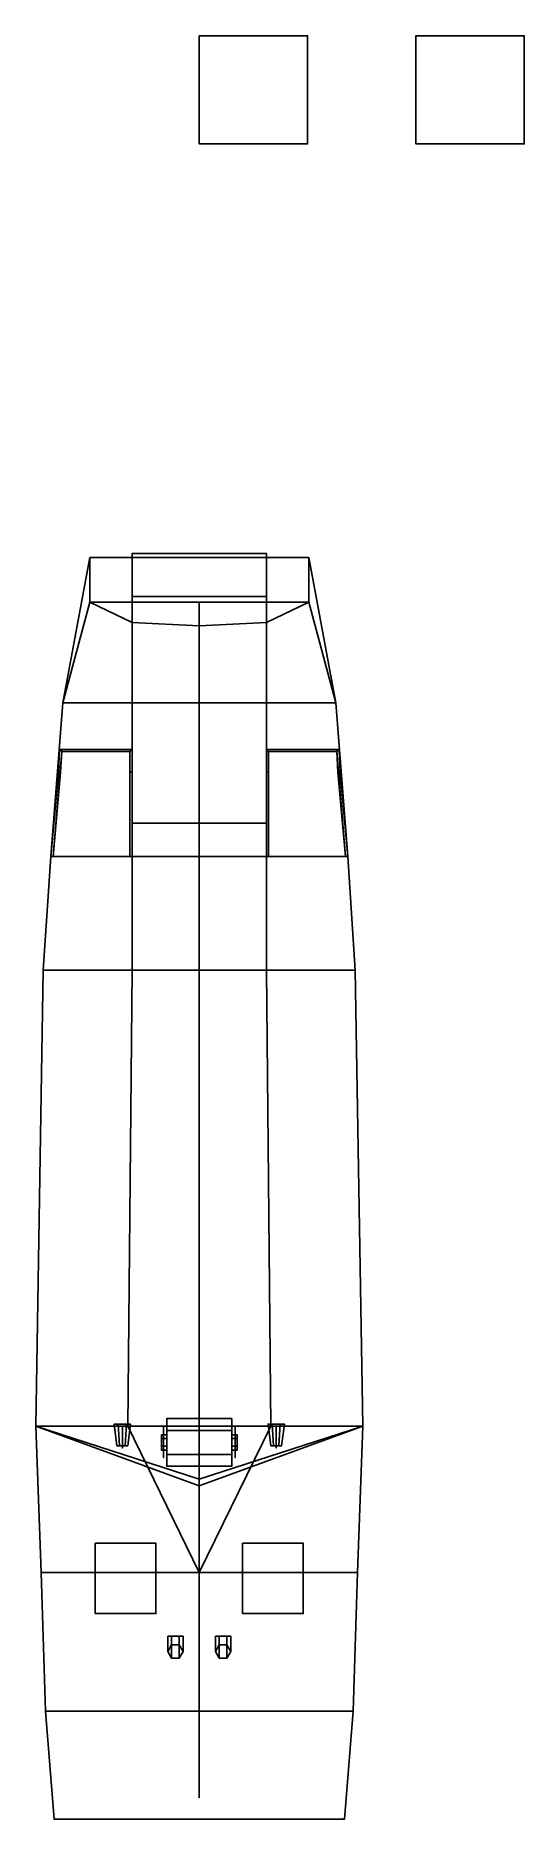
# Model space of a CAD drawing. Header units: millimetres. Extents: x -1.5 to 3, y -5.8 to 10.6.
import ezdxf

# ---------------------------------------------------------------- set-up
doc = ezdxf.new("R2010")
doc.units = ezdxf.units.MM
doc.layers.add('ramp', color=3, linetype='Continuous')

msp = doc.modelspace()

# ---------------------------------------------------------------- linework, layer by layer
for points in [[(1, 10.64, 7.91), (1, 10.64, 6.91), (0, 10.64, 6.91), (0, 10.64, 7.91)], [(1, 10.64, 6.91), (1, 9.64, 6.91), (0, 9.64, 6.91), (0, 10.64, 6.91)], [(0, 10.64, 6.91), (0, 9.64, 6.91), (0, 9.64, 7.91), (0, 10.64, 7.91)], [(0, 10.64, 7.91), (0, 9.64, 7.91), (1, 9.64, 7.91), (1, 10.64, 7.91)], [(1, 9.64, 7.91), (1, 9.64, 6.91), (1, 10.64, 6.91), (1, 10.64, 7.91)], [(3, 10.64, 6.91), (3, 9.64, 6.91), (2, 9.64, 6.91), (2, 10.64, 6.91)], [(2, 10.64, 6.91), (2, 9.64, 6.91), (3, 9.64, 6.91), (3, 10.64, 6.91)], [(0, 9.64, 7.91), (0, 9.64, 6.91), (1, 9.64, 6.91), (1, 9.64, 7.91)], [(-1.26, 4.48, 1.13), (-1.01, 5.82, 1.22), (-1.01, 5.41, 0.43), (-1.26, 4.48, 0.31)], [(-0.62, 4.48, 1.13), (-0.62, 5.82, 1.22), (-1.01, 5.82, 1.22), (-1.26, 4.48, 1.13)], [(-1.01, 5.82, 1.22), (-0.62, 5.82, 1.22), (-0.62, 5.41, 0.43), (-1.01, 5.41, 0.43)], [(-0.62, 4.48, 0.31), (-0.62, 5.41, 0.43), (-0.62, 5.82, 1.22), (-0.62, 4.48, 1.13)], [(1.01, 5.82, 1.22), (0.62, 5.82, 1.22), (0.62, 4.48, 1.13), (1.26, 4.48, 1.13)], [(1.01, 5.41, 0.43), (0.62, 5.41, 0.43), (0.62, 5.82, 1.22), (1.01, 5.82, 1.22)], [(0.62, 4.48, 1.13), (0.62, 5.82, 1.22), (0.62, 5.41, 0.43), (0.62, 4.48, 0.31)], [(1.26, 4.48, 0.31), (1.01, 5.41, 0.43), (1.01, 5.82, 1.22), (1.26, 4.48, 1.13)], [(-1.01, 5.41, 0.43), (-0.62, 5.22, 0.17), (-0.62, 4.48, -0.06), (-1.26, 4.48, 0.31)], [(0, 5.41, 0.43), (0, 5.19, 0.05), (-0.62, 5.22, 0.17), (-1.01, 5.41, 0.43)], [(0.62, 4.48, 0.31), (0.62, 5.41, 0.43), (-0.62, 5.41, 0.43), (-0.62, 4.48, 0.31)], [(0.62, 5.41, 0.43), (-0.62, 5.41, 0.43), (-0.62, 4.48, 0.02), (0.62, 4.48, 0.02)], [(1.01, 5.41, 0.43), (0.62, 5.22, 0.17), (0, 5.19, 0.05), (0, 5.41, 0.43)], [(0.62, 4.48, -0.06), (0.62, 5.22, 0.17), (1.01, 5.41, 0.43), (1.26, 4.48, 0.31)], [(-0.62, 4.48, -0.06), (-0.62, 5.22, 0.17), (0, 5.19, 0.05), (0, 4.48, -0.17)], [(0, 4.48, -0.17), (0, 5.19, 0.05), (0.62, 5.22, 0.17), (0.62, 4.48, -0.06)], [(-0.62, 3.06, 1.03), (-0.62, 4.48, 1.13), (-1.26, 4.48, 1.13), (-1.37, 3.06, 1.03)], [(-1.37, 3.06, 1.03), (-1.26, 4.48, 1.13), (-1.26, 4.48, 0.31), (-1.37, 3.06, -0.06)], [(-1.26, 4.48, 0.31), (-0.62, 4.48, -0.06), (-0.62, 3.06, -0.36), (-1.37, 3.06, -0.06)], [(-0.62, 3.06, -0.06), (-0.62, 4.48, 0.31), (-0.62, 4.48, 1.13), (-0.62, 3.06, 1.03)], [(-0.62, 3.06, -0.36), (-0.62, 4.48, -0.06), (0, 4.48, -0.17), (0, 3.06, -0.45)], [(0.62, 3.367, 0.02), (0.62, 4.48, 0.31), (-0.62, 4.48, 0.31), (-0.62, 3.367, 0.02)], [(0, 3.06, -0.45), (0, 4.48, -0.17), (0.62, 4.48, -0.06), (0.62, 3.06, -0.36)], [(1.26, 4.48, 1.13), (0.62, 4.48, 1.13), (0.62, 3.06, 1.03), (1.37, 3.06, 1.03)], [(0.62, 3.06, 1.03), (0.62, 4.48, 1.13), (0.62, 4.48, 0.31), (0.62, 3.06, -0.06)], [(0.62, 3.06, -0.36), (0.62, 4.48, -0.06), (1.26, 4.48, 0.31), (1.37, 3.06, -0.06)], [(1.37, 3.06, -0.06), (1.26, 4.48, 0.31), (1.26, 4.48, 1.13), (1.37, 3.06, 1.03)], [(-1.29, 4.05, 1.15), (-1.29, 4.05, 1.09), (-1.37, 3.06, 1.03), (-1.37, 3.06, 1.15)], [(-1.29, 4.05, 1.51), (-1.29, 4.05, 1.15), (-1.37, 3.06, 1.15), (-1.3, 3.84, 1.51)], [(-1.35, 3.06, 1.15), (-1.27, 4.03, 1.15), (-1.27, 4.03, 1.51), (-1.28, 3.84, 1.51)], [(-1.27, 4.03, 1.15), (-1.35, 3.06, 1.15), (-0.64, 3.06, 1.15), (-0.64, 4.03, 1.15)], [(-1.28, 3.84, 1.51), (-1.27, 4.03, 1.51), (-1.29, 4.05, 1.51), (-1.3, 3.84, 1.51)], [(-0.62, 4.05, 1.15), (-0.62, 4.05, 1.09), (-1.29, 4.05, 1.09), (-1.29, 4.05, 1.15)], [(-0.62, 4.05, 1.51), (-0.62, 4.05, 1.15), (-1.29, 4.05, 1.15), (-1.29, 4.05, 1.51)], [(-1.27, 4.03, 1.51), (-0.64, 4.03, 1.51), (-0.62, 4.05, 1.51), (-1.29, 4.05, 1.51)], [(-1.27, 4.03, 1.51), (-1.27, 4.03, 1.15), (-0.64, 4.03, 1.15), (-0.64, 4.03, 1.51)], [(-0.62, 3.84, 1.51), (-0.62, 4.05, 1.51), (-0.64, 4.03, 1.51), (-0.64, 3.84, 1.51)], [(-0.64, 4.03, 1.51), (-0.64, 4.03, 1.15), (-0.64, 3.06, 1.15), (-0.64, 3.84, 1.51)], [(-0.62, 3.06, 1.03), (-0.62, 4.05, 1.09), (-0.62, 4.05, 1.15), (-0.62, 3.06, 1.15)], [(-0.62, 3.06, 1.15), (-0.62, 4.05, 1.15), (-0.62, 4.05, 1.51), (-0.62, 3.84, 1.51)], [(0.62, 4.05, 1.51), (0.62, 4.05, 1.15), (0.62, 3.06, 1.15), (0.62, 3.84, 1.51)], [(1.29, 4.05, 1.51), (1.29, 4.05, 1.15), (0.62, 4.05, 1.15), (0.62, 4.05, 1.51)], [(0.62, 4.05, 1.15), (0.62, 4.05, 1.09), (0.62, 3.06, 1.03), (0.62, 3.06, 1.15)], [(1.29, 4.05, 1.15), (1.29, 4.05, 1.09), (0.62, 4.05, 1.09), (0.62, 4.05, 1.15)], [(0.64, 4.03, 1.51), (1.27, 4.03, 1.51), (1.29, 4.05, 1.51), (0.62, 4.05, 1.51)], [(0.62, 4.05, 1.51), (0.62, 3.84, 1.51), (0.64, 3.84, 1.51), (0.64, 4.03, 1.51)], [(0.64, 4.03, 1.51), (0.64, 4.03, 1.15), (1.27, 4.03, 1.15), (1.27, 4.03, 1.51)], [(0.64, 3.06, 1.15), (0.64, 4.03, 1.15), (0.64, 4.03, 1.51), (0.64, 3.84, 1.51)], [(0.64, 4.03, 1.15), (0.64, 3.06, 1.15), (1.35, 3.06, 1.15), (1.27, 4.03, 1.15)], [(1.27, 4.03, 1.51), (1.28, 3.84, 1.51), (1.3, 3.84, 1.51), (1.29, 4.05, 1.51)], [(1.27, 4.03, 1.51), (1.27, 4.03, 1.15), (1.35, 3.06, 1.15), (1.28, 3.84, 1.51)], [(1.37, 3.06, 1.15), (1.29, 4.05, 1.15), (1.29, 4.05, 1.51), (1.3, 3.84, 1.51)], [(1.37, 3.06, 1.03), (1.29, 4.05, 1.09), (1.29, 4.05, 1.15), (1.37, 3.06, 1.15)], [(-1.3, 3.84, 1.51), (-1.37, 3.06, 1.15), (-1.35, 3.06, 1.15), (-1.28, 3.84, 1.51)], [(-0.64, 3.84, 1.51), (-0.64, 3.06, 1.15), (-0.62, 3.06, 1.15), (-0.62, 3.84, 1.51)], [(0.62, 3.84, 1.51), (0.62, 3.06, 1.15), (0.64, 3.06, 1.15), (0.64, 3.84, 1.51)], [(1.28, 3.84, 1.51), (1.35, 3.06, 1.15), (1.37, 3.06, 1.15), (1.3, 3.84, 1.51)], [(0.62, 3.367, 0.02), (-0.62, 3.367, 0.02), (-0.62, 2.01, 0.02), (0.62, 2.01, 0.02)], [(-1.37, 3.06, -0.06), (-0.62, 3.06, -0.36), (-0.62, 2.01, -0.46), (-1.44, 2.01, -0.46)], [(-0.62, 2.01, 1), (-0.62, 3.06, 1.03), (-1.37, 3.06, 1.03), (-1.44, 2.01, 1)], [(-1.44, 2.01, 1), (-1.37, 3.06, 1.03), (-1.37, 3.06, -0.06), (-1.44, 2.01, -0.46)], [(-1.37, 3.06, 1.15), (-1.37, 3.06, 1.03), (-0.62, 3.06, 1.03), (-0.62, 3.06, 1.15)], [(-0.62, 2.01, -0.46), (-0.62, 3.06, -0.06), (-0.62, 3.06, 1.03), (-0.62, 2.01, 1)], [(-0.62, 2.01, -0.46), (-0.62, 3.06, -0.36), (0, 3.06, -0.45), (0, 2.01, -0.55)], [(0, 2.01, -0.55), (0, 3.06, -0.45), (0.62, 3.06, -0.36), (0.62, 2.01, -0.46)], [(1.37, 3.06, 1.03), (0.62, 3.06, 1.03), (0.62, 2.01, 1), (1.44, 2.01, 1)], [(0.62, 2.01, -0.46), (0.62, 3.06, -0.36), (1.37, 3.06, -0.06), (1.44, 2.01, -0.46)], [(0.62, 2.01, 1), (0.62, 3.06, 1.03), (0.62, 3.06, -0.06), (0.62, 2.01, -0.46)], [(0.62, 3.06, 1.15), (0.62, 3.06, 1.03), (1.37, 3.06, 1.03), (1.37, 3.06, 1.15)], [(1.44, 2.01, -0.46), (1.37, 3.06, -0.06), (1.37, 3.06, 1.03), (1.44, 2.01, 1)], [(-1.44, 2.01, -0.46), (-0.62, 2.01, -0.46), (-0.66, -2.2, -0.51), (-1.51, -2.2, -0.51)], [(-0.66, -2.2, 0.92), (-0.62, 2.01, 1), (-1.44, 2.01, 1), (-1.51, -2.2, 0.92)], [(-1.51, -2.2, 0.92), (-1.44, 2.01, 1), (-1.44, 2.01, -0.46), (-1.51, -2.2, -0.51)], [(-0.66, -2.2, -0.51), (-0.62, 2.01, -0.46), (-0.62, 2.01, 1), (-0.66, -2.2, 0.92)], [(-0.66, -2.2, -0.51), (-0.62, 2.01, -0.46), (0, 2.01, -0.55), (0, -2.2, -0.58)], [(-0.62, 2.01, -0.46), (-0.62, 2.01, -0.46), (-0.66, -2.2, -0.51)], [(0.62, 2.01, 0.02), (-0.62, 2.01, 0.02), (-0.66, -2.2, 0.02), (0.66, -2.2, 0.02)], [(0, -2.2, -0.58), (0, 2.01, -0.55), (0.62, 2.01, -0.46), (0.66, -2.2, -0.51)], [(1.44, 2.01, 1), (0.62, 2.01, 1), (0.66, -2.2, 0.92), (1.51, -2.2, 0.92)], [(0.66, -2.2, -0.51), (0.62, 2.01, -0.46), (1.44, 2.01, -0.46), (1.51, -2.2, -0.51)], [(0.66, -2.2, 0.92), (0.62, 2.01, 1), (0.62, 2.01, -0.46), (0.66, -2.2, -0.51)], [(0.66, -2.2, -0.51), (0.62, 2.01, -0.46), (0.62, 2.01, -0.46), (0.66, -2.2, -0.51)], [(1.51, -2.2, -0.51), (1.44, 2.01, -0.46), (1.44, 2.01, 1), (1.51, -2.2, 0.92)], [(-0.3, -2.13, 1.2), (-0.3, -2.24, 1.391), (0.3, -2.24, 1.391), (0.3, -2.13, 1.2)], [(-0.3, -2.24, 1.009), (-0.3, -2.13, 1.2), (0.3, -2.13, 1.2), (0.3, -2.24, 1.009)], [(-0.3, -2.46, 1.391), (-0.3, -2.24, 1.391), (-0.3, -2.13, 1.2), (-0.3, -2.57, 1.2)], [(-0.3, -2.57, 1.2), (-0.3, -2.13, 1.2), (-0.3, -2.24, 1.009), (-0.3, -2.46, 1.009)], [(0.3, -2.24, 1.391), (0.3, -2.46, 1.391), (0.3, -2.57, 1.2), (0.3, -2.13, 1.2)], [(0.3, -2.13, 1.2), (0.3, -2.57, 1.2), (0.3, -2.46, 1.009), (0.3, -2.24, 1.009)], [(1.51, -2.2, 0.92), (-1.51, -2.2, 0.92), (-1.46, -3.55, 0.92), (1.46, -3.55, 0.92)], [(-1.46, -3.55, -0.48), (-1.51, -2.2, -0.51), (1.51, -2.2, -0.51), (1.46, -3.55, -0.48)], [(-1.46, -3.55, 0.92), (-1.51, -2.2, 0.92), (-1.51, -2.2, -0.51), (-1.46, -3.55, -0.48)], [(0, -2.69, 0.92), (-1.51, -2.2, 0.92), (-1.51, -2.2, 0.98), (0, -2.75, 1.15)], [(0, -2.75, 1.15), (-1.51, -2.2, 0.98), (-1.51, -2.2, 0.92), (0, -2.69, 0.92)], [(-0.785, -2.18, 1.2), (-0.748, -2.18, 1.135), (-0.735, -2.38, 1.157), (-0.76, -2.38, 1.2)], [(-0.748, -2.18, 1.265), (-0.785, -2.18, 1.2), (-0.76, -2.38, 1.2), (-0.735, -2.38, 1.243)], [(-0.785, -2.18, 1.2), (-0.635, -2.18, 1.2), (-0.673, -2.18, 1.135), (-0.748, -2.18, 1.135)], [(-0.748, -2.18, 1.265), (-0.673, -2.18, 1.265), (-0.635, -2.18, 1.2), (-0.785, -2.18, 1.2)], [(-0.748, -2.18, 1.135), (-0.673, -2.18, 1.135), (-0.685, -2.38, 1.157), (-0.735, -2.38, 1.157)], [(-0.673, -2.18, 1.265), (-0.748, -2.18, 1.265), (-0.735, -2.38, 1.243), (-0.685, -2.38, 1.243)], [(-0.71, -2.38, 1.16), (-0.71, -2.24, 1.14), (-0.71, -2.2, 0.92), (-0.71, -2.4, 0.92)], [(-0.71, -2.4, 0.92), (-0.71, -2.2, 0.92), (-0.71, -2.24, 1.14), (-0.71, -2.38, 1.16)], [(-0.673, -2.18, 1.135), (-0.635, -2.18, 1.2), (-0.66, -2.38, 1.2), (-0.685, -2.38, 1.157)], [(-0.635, -2.18, 1.2), (-0.673, -2.18, 1.265), (-0.685, -2.38, 1.243), (-0.66, -2.38, 1.2)], [(0.66, -2.2, -0.51), (-0.66, -2.2, -0.51), (-0.66, -2.2, 0.92), (0.66, -2.2, 0.92)], [(0, -3.55, -0.48), (-0.66, -2.2, -0.51), (0, -2.2, -0.58), (0, -3.55, -0.58)], [(-0.66, -2.2, -0.51), (-0.66, -2.2, -0.51), (0, -3.55, -0.48)], [(-0.35, -2.385, 1.261), (-0.35, -2.315, 1.261), (-0.35, -2.28, 1.2), (-0.35, -2.42, 1.2)], [(-0.3, -2.315, 1.261), (-0.3, -2.28, 1.2), (-0.35, -2.28, 1.2), (-0.35, -2.315, 1.261)], [(-0.35, -2.42, 1.2), (-0.35, -2.28, 1.2), (-0.35, -2.315, 1.139), (-0.35, -2.385, 1.139)], [(-0.3, -2.28, 1.2), (-0.3, -2.315, 1.139), (-0.35, -2.315, 1.139), (-0.35, -2.28, 1.2)], [(-0.33, -2.49, 0.92), (-0.33, -2.2, 0.92), (-0.33, -2.24, 1.2), (-0.33, -2.46, 1.2)], [(-0.33, -2.46, 1.2), (-0.33, -2.24, 1.2), (-0.33, -2.2, 0.92), (-0.33, -2.49, 0.92)], [(-0.33, -2.46, 1.2), (-0.33, -2.24, 1.2), (-0.33, -2.29, 1.3), (-0.33, -2.41, 1.3)], [(-0.33, -2.41, 1.3), (-0.33, -2.29, 1.3), (-0.33, -2.24, 1.2), (-0.33, -2.46, 1.2)], [(-0.3, -2.24, 1.391), (-0.3, -2.46, 1.391), (0.3, -2.46, 1.391), (0.3, -2.24, 1.391)], [(-0.3, -2.46, 1.009), (-0.3, -2.24, 1.009), (0.3, -2.24, 1.009), (0.3, -2.46, 1.009)], [(0, -3.55, -0.58), (0, -2.2, -0.58), (0.66, -2.2, -0.51), (0, -3.55, -0.48)], [(0, -3.55, -0.48), (0.66, -2.2, -0.51), (0.66, -2.2, -0.51), (0, -3.55, -0.48)], [(0, -2.75, 1.15), (1.51, -2.2, 0.98), (1.51, -2.2, 0.92), (0, -2.69, 0.92)], [(0, -2.69, 0.92), (1.51, -2.2, 0.92), (1.51, -2.2, 0.98), (0, -2.75, 1.15)], [(0.3, -2.28, 1.2), (0.3, -2.315, 1.261), (0.35, -2.315, 1.261), (0.35, -2.28, 1.2)], [(0.3, -2.315, 1.139), (0.3, -2.28, 1.2), (0.35, -2.28, 1.2), (0.35, -2.315, 1.139)], [(0.33, -2.46, 1.2), (0.33, -2.24, 1.2), (0.33, -2.2, 0.92), (0.33, -2.49, 0.92)], [(0.33, -2.49, 0.92), (0.33, -2.2, 0.92), (0.33, -2.24, 1.2), (0.33, -2.46, 1.2)], [(0.33, -2.41, 1.3), (0.33, -2.29, 1.3), (0.33, -2.24, 1.2), (0.33, -2.46, 1.2)], [(0.33, -2.46, 1.2), (0.33, -2.24, 1.2), (0.33, -2.29, 1.3), (0.33, -2.41, 1.3)], [(0.35, -2.315, 1.261), (0.35, -2.385, 1.261), (0.35, -2.42, 1.2), (0.35, -2.28, 1.2)], [(0.35, -2.28, 1.2), (0.35, -2.42, 1.2), (0.35, -2.385, 1.139), (0.35, -2.315, 1.139)], [(0.672, -2.18, 1.265), (0.747, -2.18, 1.265), (0.785, -2.18, 1.2), (0.635, -2.18, 1.2)], [(0.672, -2.18, 1.265), (0.635, -2.18, 1.2), (0.66, -2.38, 1.2), (0.685, -2.38, 1.243)], [(0.635, -2.18, 1.2), (0.785, -2.18, 1.2), (0.747, -2.18, 1.135), (0.672, -2.18, 1.135)], [(0.635, -2.18, 1.2), (0.672, -2.18, 1.135), (0.685, -2.38, 1.157), (0.66, -2.38, 1.2)], [(0.672, -2.18, 1.135), (0.747, -2.18, 1.135), (0.735, -2.38, 1.157), (0.685, -2.38, 1.157)], [(0.747, -2.18, 1.265), (0.672, -2.18, 1.265), (0.685, -2.38, 1.243), (0.735, -2.38, 1.243)], [(0.71, -2.38, 1.16), (0.71, -2.24, 1.14), (0.71, -2.2, 0.92), (0.71, -2.4, 0.92)], [(0.71, -2.4, 0.92), (0.71, -2.2, 0.92), (0.71, -2.24, 1.14), (0.71, -2.38, 1.16)], [(0.785, -2.18, 1.2), (0.747, -2.18, 1.265), (0.735, -2.38, 1.243), (0.76, -2.38, 1.2)], [(0.747, -2.18, 1.135), (0.785, -2.18, 1.2), (0.76, -2.38, 1.2), (0.735, -2.38, 1.157)], [(1.46, -3.55, -0.48), (1.51, -2.2, -0.51), (1.51, -2.2, 0.92), (1.46, -3.55, 0.92)], [(-0.685, -2.38, 1.243), (-0.735, -2.38, 1.243), (-0.76, -2.38, 1.2), (-0.66, -2.38, 1.2)], [(-0.66, -2.38, 1.2), (-0.76, -2.38, 1.2), (-0.735, -2.38, 1.157), (-0.685, -2.38, 1.157)], [(-0.3, -2.315, 1.139), (-0.3, -2.385, 1.139), (-0.35, -2.385, 1.139), (-0.35, -2.315, 1.139)], [(-0.3, -2.385, 1.261), (-0.3, -2.315, 1.261), (-0.35, -2.315, 1.261), (-0.35, -2.385, 1.261)], [(-0.3, -2.42, 1.2), (-0.3, -2.385, 1.261), (-0.35, -2.385, 1.261), (-0.35, -2.42, 1.2)], [(-0.3, -2.385, 1.139), (-0.3, -2.42, 1.2), (-0.35, -2.42, 1.2), (-0.35, -2.385, 1.139)], [(-0.3, -2.46, 1.391), (-0.3, -2.57, 1.2), (0.3, -2.57, 1.2), (0.3, -2.46, 1.391)], [(-0.3, -2.57, 1.2), (-0.3, -2.46, 1.009), (0.3, -2.46, 1.009), (0.3, -2.57, 1.2)], [(0.3, -2.315, 1.261), (0.3, -2.385, 1.261), (0.35, -2.385, 1.261), (0.35, -2.315, 1.261)], [(0.3, -2.385, 1.139), (0.3, -2.315, 1.139), (0.35, -2.315, 1.139), (0.35, -2.385, 1.139)], [(0.3, -2.385, 1.261), (0.3, -2.42, 1.2), (0.35, -2.42, 1.2), (0.35, -2.385, 1.261)], [(0.3, -2.42, 1.2), (0.3, -2.385, 1.139), (0.35, -2.385, 1.139), (0.35, -2.42, 1.2)], [(0.735, -2.38, 1.243), (0.685, -2.38, 1.243), (0.66, -2.38, 1.2), (0.76, -2.38, 1.2)], [(0.76, -2.38, 1.2), (0.66, -2.38, 1.2), (0.685, -2.38, 1.157), (0.735, -2.38, 1.157)], [(-0.96, -3.28, 1.03), (-0.96, -3.28, 0.92), (-0.96, -3.93, 0.92), (-0.96, -3.93, 1.03)], [(-0.4, -3.28, 1.03), (-0.4, -3.28, 0.92), (-0.96, -3.28, 0.92), (-0.96, -3.28, 1.03)], [(-0.4, -3.93, 1.03), (-0.4, -3.28, 1.03), (-0.96, -3.28, 1.03), (-0.96, -3.93, 1.03)], [(-0.4, -3.93, 0.92), (-0.4, -3.28, 0.92), (-0.4, -3.28, 1.03), (-0.4, -3.93, 1.03)], [(0.96, -3.93, 1.03), (0.96, -3.28, 1.03), (0.4, -3.28, 1.03), (0.4, -3.93, 1.03)], [(0.96, -3.28, 1.03), (0.96, -3.28, 0.92), (0.4, -3.28, 0.92), (0.4, -3.28, 1.03)], [(0.4, -3.28, 1.03), (0.4, -3.28, 0.92), (0.4, -3.93, 0.92), (0.4, -3.93, 1.03)], [(0.96, -3.93, 0.92), (0.96, -3.28, 0.92), (0.96, -3.28, 1.03), (0.96, -3.93, 1.03)], [(1.46, -3.55, 0.92), (-1.46, -3.55, 0.92), (-1.42, -4.83, 0.94), (1.42, -4.83, 0.94)], [(-1.42, -4.83, -0.27), (-1.46, -3.55, -0.48), (1.46, -3.55, -0.48), (1.42, -4.83, -0.27)], [(-1.42, -4.83, 0.94), (-1.46, -3.55, 0.92), (-1.46, -3.55, -0.48), (-1.42, -4.83, -0.27)], [(0, -4.83, -0.58), (0, -3.55, -0.58), (0, -3.55, -0.48), (0, -4.83, -0.27)], [(0, -4.83, -0.27), (0, -3.55, -0.48), (0, -3.55, -0.58), (0, -4.83, -0.58)], [(1.42, -4.83, -0.27), (1.46, -3.55, -0.48), (1.46, -3.55, 0.92), (1.42, -4.83, 0.94)], [(-0.96, -3.93, 1.03), (-0.96, -3.93, 0.92), (-0.4, -3.93, 0.92), (-0.4, -3.93, 1.03)], [(0.4, -3.93, 1.03), (0.4, -3.93, 0.92), (0.96, -3.93, 0.92), (0.96, -3.93, 1.03)], [(-0.29, -4.14, 1.13), (-0.255, -4.14, 1.069), (-0.255, -4.22, 1.01), (-0.29, -4.28, 1.06)], [(-0.255, -4.14, 1.191), (-0.29, -4.14, 1.13), (-0.29, -4.28, 1.06), (-0.255, -4.341, 1.11)], [(-0.29, -4.14, 1.13), (-0.255, -4.14, 1.191), (-0.255, -4.341, 1.11), (-0.29, -4.28, 1.06)], [(-0.255, -4.14, 1.069), (-0.29, -4.14, 1.13), (-0.29, -4.28, 1.06), (-0.255, -4.219, 1.01)], [(-0.255, -4.219, 0.93), (-0.29, -4.28, 0.93), (-0.29, -4.28, 1.06), (-0.255, -4.22, 1.01)], [(-0.29, -4.28, 0.93), (-0.255, -4.219, 0.93), (-0.255, -4.219, 1.01), (-0.29, -4.28, 1.06)], [(-0.29, -4.28, 0.93), (-0.255, -4.341, 0.93), (-0.255, -4.341, 1.11), (-0.29, -4.28, 1.06)], [(-0.255, -4.341, 0.93), (-0.29, -4.28, 0.93), (-0.29, -4.28, 1.06), (-0.255, -4.341, 1.11)], [(-0.255, -4.14, 1.069), (-0.185, -4.14, 1.069), (-0.185, -4.219, 1.01), (-0.255, -4.22, 1.01)], [(-0.185, -4.14, 1.191), (-0.255, -4.14, 1.191), (-0.255, -4.341, 1.11), (-0.185, -4.341, 1.11)], [(-0.255, -4.14, 1.191), (-0.185, -4.14, 1.191), (-0.185, -4.341, 1.11), (-0.255, -4.341, 1.11)], [(-0.185, -4.14, 1.069), (-0.255, -4.14, 1.069), (-0.255, -4.219, 1.01), (-0.185, -4.22, 1.01)], [(-0.185, -4.219, 0.93), (-0.255, -4.219, 0.93), (-0.255, -4.22, 1.01), (-0.185, -4.219, 1.01)], [(-0.255, -4.219, 0.93), (-0.185, -4.219, 0.93), (-0.185, -4.22, 1.01), (-0.255, -4.219, 1.01)], [(-0.185, -4.14, 1.069), (-0.15, -4.14, 1.13), (-0.15, -4.28, 1.06), (-0.185, -4.219, 1.01)], [(-0.15, -4.14, 1.13), (-0.185, -4.14, 1.191), (-0.185, -4.341, 1.11), (-0.15, -4.28, 1.06)], [(-0.185, -4.14, 1.191), (-0.15, -4.14, 1.13), (-0.15, -4.28, 1.06), (-0.185, -4.341, 1.11)], [(-0.15, -4.14, 1.13), (-0.185, -4.14, 1.069), (-0.185, -4.22, 1.01), (-0.15, -4.28, 1.06)], [(-0.15, -4.28, 0.93), (-0.185, -4.219, 0.93), (-0.185, -4.219, 1.01), (-0.15, -4.28, 1.06)], [(-0.185, -4.219, 0.93), (-0.15, -4.28, 0.93), (-0.15, -4.28, 1.06), (-0.185, -4.22, 1.01)], [(-0.185, -4.341, 0.93), (-0.15, -4.28, 0.93), (-0.15, -4.28, 1.06), (-0.185, -4.341, 1.11)], [(-0.15, -4.28, 0.93), (-0.185, -4.341, 0.93), (-0.185, -4.341, 1.11), (-0.15, -4.28, 1.06)], [(0.15, -4.14, 1.13), (0.185, -4.14, 1.069), (0.185, -4.22, 1.01), (0.15, -4.28, 1.06)], [(0.185, -4.14, 1.191), (0.15, -4.14, 1.13), (0.15, -4.28, 1.06), (0.185, -4.341, 1.11)], [(0.15, -4.14, 1.13), (0.185, -4.14, 1.191), (0.185, -4.341, 1.11), (0.15, -4.28, 1.06)], [(0.185, -4.14, 1.069), (0.15, -4.14, 1.13), (0.15, -4.28, 1.06), (0.185, -4.219, 1.01)], [(0.185, -4.219, 0.93), (0.15, -4.28, 0.93), (0.15, -4.28, 1.06), (0.185, -4.22, 1.01)], [(0.15, -4.28, 0.93), (0.185, -4.219, 0.93), (0.185, -4.219, 1.01), (0.15, -4.28, 1.06)], [(0.15, -4.28, 0.93), (0.185, -4.341, 0.93), (0.185, -4.341, 1.11), (0.15, -4.28, 1.06)], [(0.185, -4.341, 0.93), (0.15, -4.28, 0.93), (0.15, -4.28, 1.06), (0.185, -4.341, 1.11)], [(0.185, -4.14, 1.069), (0.255, -4.14, 1.069), (0.255, -4.219, 1.01), (0.185, -4.22, 1.01)], [(0.255, -4.14, 1.191), (0.185, -4.14, 1.191), (0.185, -4.341, 1.11), (0.255, -4.341, 1.11)], [(0.185, -4.14, 1.191), (0.255, -4.14, 1.191), (0.255, -4.341, 1.11), (0.185, -4.341, 1.11)], [(0.255, -4.14, 1.069), (0.185, -4.14, 1.069), (0.185, -4.219, 1.01), (0.255, -4.22, 1.01)], [(0.255, -4.219, 0.93), (0.185, -4.219, 0.93), (0.185, -4.22, 1.01), (0.255, -4.219, 1.01)], [(0.185, -4.219, 0.93), (0.255, -4.219, 0.93), (0.255, -4.22, 1.01), (0.185, -4.219, 1.01)], [(0.255, -4.14, 1.069), (0.29, -4.14, 1.13), (0.29, -4.28, 1.06), (0.255, -4.219, 1.01)], [(0.29, -4.14, 1.13), (0.255, -4.14, 1.191), (0.255, -4.341, 1.11), (0.29, -4.28, 1.06)], [(0.255, -4.14, 1.191), (0.29, -4.14, 1.13), (0.29, -4.28, 1.06), (0.255, -4.341, 1.11)], [(0.29, -4.14, 1.13), (0.255, -4.14, 1.069), (0.255, -4.22, 1.01), (0.29, -4.28, 1.06)], [(0.29, -4.28, 0.93), (0.255, -4.219, 0.93), (0.255, -4.219, 1.01), (0.29, -4.28, 1.06)], [(0.255, -4.219, 0.93), (0.29, -4.28, 0.93), (0.29, -4.28, 1.06), (0.255, -4.22, 1.01)], [(0.255, -4.341, 0.93), (0.29, -4.28, 0.93), (0.29, -4.28, 1.06), (0.255, -4.341, 1.11)], [(0.29, -4.28, 0.93), (0.255, -4.341, 0.93), (0.255, -4.341, 1.11), (0.29, -4.28, 1.06)], [(-0.255, -4.341, 0.93), (-0.185, -4.341, 0.93), (-0.185, -4.341, 1.11), (-0.255, -4.341, 1.11)], [(-0.185, -4.341, 0.93), (-0.255, -4.341, 0.93), (-0.255, -4.341, 1.11), (-0.185, -4.341, 1.11)], [(0.185, -4.341, 0.93), (0.255, -4.341, 0.93), (0.255, -4.341, 1.11), (0.185, -4.341, 1.11)], [(0.255, -4.341, 0.93), (0.185, -4.341, 0.93), (0.185, -4.341, 1.11), (0.255, -4.341, 1.11)], [(-1.34, -5.83), (-1.42, -4.83, -0.27), (1.42, -4.83, -0.27), (1.34, -5.83)], [(1.42, -4.83, 0.94), (-1.42, -4.83, 0.94), (-1.34, -5.83, 0.98), (1.34, -5.83, 0.98)], [(-1.34, -5.83, 0.98), (-1.42, -4.83, 0.94), (-1.42, -4.83, -0.27), (-1.34, -5.83)], [(0, -5.63, -0.58), (0, -4.83, -0.58), (0, -4.83, -0.27), (0, -5.63, -0.05)], [(0, -5.63, -0.05), (0, -4.83, -0.27), (0, -4.83, -0.58), (0, -5.63, -0.58)], [(1.34, -5.83), (1.42, -4.83, -0.27), (1.42, -4.83, 0.94), (1.34, -5.83, 0.98)], [(1.34, -5.83, 0.98), (-1.34, -5.83, 0.98), (-1.34, -5.83), (1.34, -5.83)]]:
    msp.add_3dface(points)
at = {"layer": 'ramp'}
for points in [[(-0.62, 5.46, 0.43), (-0.62, 5.41, 0.43), (-0.62, 5.82, 1.22), (-0.62, 5.86, 1.2)], [(0.62, 5.86, 1.2), (0.62, 5.46, 0.43), (-0.62, 5.46, 0.43), (-0.62, 5.86, 1.2)], [(-0.62, 5.86, 1.2), (-0.62, 5.82, 1.22), (0.62, 5.82, 1.22), (0.62, 5.86, 1.2)], [(-0.62, 5.82, 1.22), (-0.62, 5.41, 0.43), (0.62, 5.41, 0.43), (0.62, 5.82, 1.22)], [(0.62, 5.82, 1.22), (0.62, 5.41, 0.43), (0.62, 5.46, 0.43), (0.62, 5.86, 1.2)], [(0.62, 5.46, 0.43), (0.62, 5.41, 0.43), (-0.62, 5.41, 0.43), (-0.62, 5.46, 0.43)]]:
    msp.add_3dface(points, dxfattribs=at)

doc.saveas('drawing.dxf')
